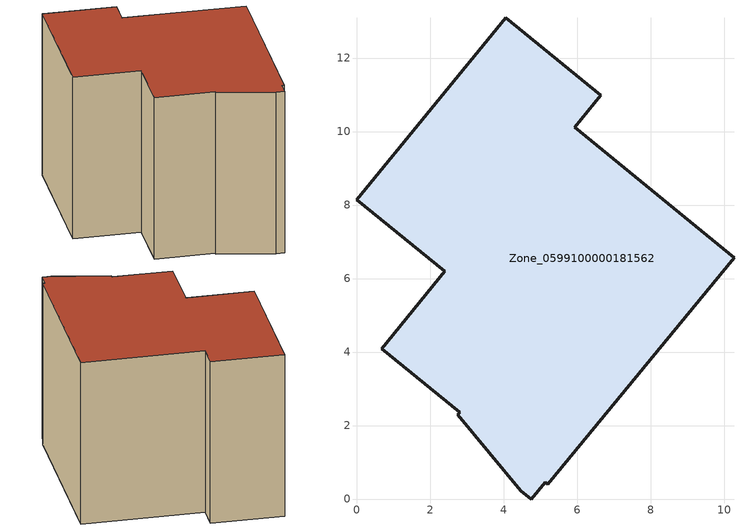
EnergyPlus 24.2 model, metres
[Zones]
Zone_0599100000181562
 floor ground (C_G): 4.47,0.23 2.75,2.29 2.81,2.36 0.69,4.09 2.4,6.2 0,8.14 4.06,13.09 6.64,10.98 5.94,10.12 10.27,6.57 5.21,0.4 5.13,0.46 4.75,0 z0
 wall outside (C_F): 2.75,2.29 4.47,0.23 4.75,0 5.13,0.46 5.21,0.4 10.27,6.57 5.94,10.12 6.64,10.98 4.06,13.09 0,8.14 2.4,6.2 0.69,4.09 2.81,2.36 2.75,2.29 z0:7.94
 roof outside (C_R): 10.27,6.57 5.94,10.12 6.64,10.98 4.06,13.09 0,8.14 2.4,6.2 0.69,4.09 2.81,2.36 2.75,2.29 4.47,0.23 4.75,0 5.13,0.46 5.21,0.4 z7.94
[BUILDING]
Pand.0599100000181562: North Axis=0; Terrain=City; Loads Convergence Tolerance Value=0.04; Temperature Convergence Tolerance Value=0.4; Solar Distribution=FullExterior; Maximum Number of Warmup Days=25; Minimum Number of Warmup Days=1
[Site:Location]
Rotterdam.The.Hague.AP_ZH_NLD Design_Conditions: Latitude=51.96; Longitude=4.45; Time Zone=1; Elevation=-4.5
[SITE:GROUNDTEMPERATURE:BUILDINGSURFACE]
18, 18, 18, 18, 18, 18, 18, 18, 18, 18, 18, 18
[MATERIAL] Thermal Absorptance=0.9; Solar Absorptance=0.7; Visible Absorptance=0.7
Name | Roughness | Thickness | Conductivity | Density | Specific Heat
G.TC.1946-1964 | MediumSmooth | 0.15 | 1 | 540 | 1210
F.TC.1946-1964 | Rough | 0.3 | 0.857143 | 1920 | 840
R.TC.1946-1964 | MediumRough | 0.2 | 0.235294 | 1500 | 1000
[CONSTRUCTION]
C_G: G.TC.1946-1964
C_F: F.TC.1946-1964
C_R: R.TC.1946-1964
[ZONE]
Zone_0599100000181562: Type=1; Multiplier=1; Ceiling Height=Autocalculate; Volume=Autocalculate; Floor Area=autocalculate; Part of Total Floor Area=Yes
[ZONEINFILTRATION:DESIGNFLOWRATE]
Infil_Zone_0599100000181562: Zone or ZoneList or Space or SpaceList=Zone_0599100000181562; Schedule=AlwaysOn; Design Flow Rate Calculation Method=Flow/Area; Flow Rate per Floor Area=0.003; Constant Term Coefficient=1; Temperature Term Coefficient=0; Velocity Term Coefficient=0; Velocity Squared Term Coefficient=0
[HVACTEMPLATE:ZONE:IDEALLOADSAIRSYSTEM]
Zone_0599100000181562: Maximum Heating Supply Air Temperature=50; Minimum Cooling Supply Air Temperature=13; Maximum Heating Supply Air Humidity Ratio=0.0156; Minimum Cooling Supply Air Humidity Ratio=0.0077; Heating Limit=NoLimit; Cooling Limit=NoLimit; Dehumidification Control Type=ConstantSensibleHeatRatio; Cooling Sensible Heat Ratio=0.7; Dehumidification Setpoint=60; Humidification Control Type=None; Humidification Setpoint=30; Outdoor Air Method=None; Outdoor Air Flow Rate per Person=0.00944; Outdoor Air Flow Rate per Zone Floor Area=0; Outdoor Air Flow Rate per Zone=0; Demand Controlled Ventilation Type=None; Outdoor Air Economizer Type=NoEconomizer; Heat Recovery Type=None; Sensible Heat Recovery Effectiveness=0.7; Latent Heat Recovery Effectiveness=0.65
[ZONECONTROL:THERMOSTAT]
ThermostatControl_Zone_0599100000181562: Zone or ZoneList=Zone_0599100000181562; Control Type Schedule=DualSetpointControlType; Control 1=Thermostat_Zone_0599100000181562; Temperature Difference Between Cutout And Setpoint=0
[THERMOSTATSETPOINT:DUALSETPOINT]
Thermostat_Zone_0599100000181562: Heating Setpoint Temperature Schedule=HeatingSetpoint_Zone_0599100000181562; Cooling Setpoint Temperature Schedule=CoolingSetpoint_Zone_0599100000181562
[SCHEDULE:COMPACT]
HeatingSetpoint_Zone_0599100000181562: Through: 12/31, For: AllDays, Until: 24:00, 21
CoolingSetpoint_Zone_0599100000181562: Through: 12/31, For: AllDays, Until: 24:00, 24
DualSetpointControlType: Through: 12/31, For: AllDays, Until: 24:00, 4
AlwaysOn: Through: 12/31, For: AllDays, Until: 24:00, 1
